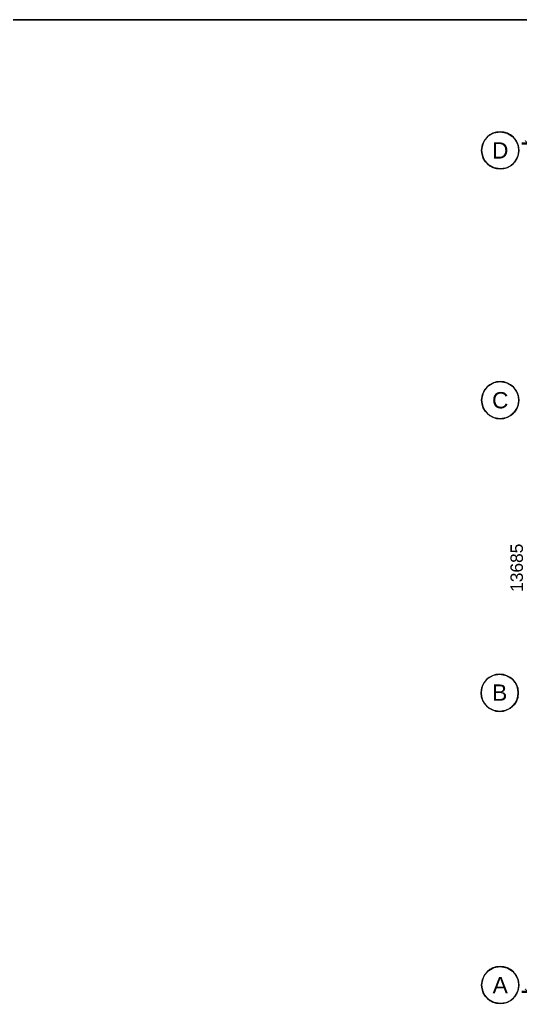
# Model space of a CAD drawing. Header units: millimetres. Extents: x -127141 to 682685, y -1234500 to 49778.
# Drawn here: x 286286 to 294355, y -278370 to -262500 of the extents above; entities that cross this region are included whole.
import ezdxf
from ezdxf.enums import TextEntityAlignment as Align

# ---------------------------------------------------------------- set-up
doc = ezdxf.new("R2010")
doc.units = ezdxf.units.MM
doc.header["$MEASUREMENT"] = 0
doc.set_wipeout_variables(frame=1)
for name, color, linetype, lineweight in [('-WALL', 4, 'Continuous', 35), ('A-DIM', 251, 'Continuous', 15), ('A-KY HIEU', 34, 'Continuous', 20)]:
    doc.layers.add(name, color=color, linetype=linetype, lineweight=lineweight)
doc.layers.add('LUOI GIONG', color=160, linetype='Continuous', plot=False)
doc.styles.add('A1-arial', font='arial.ttf', dxfattribs={"width": 0.8})
doc.styles.get("Standard").update_dxf_attribs({"font": 'arial.ttf'})
doc.dimstyles.new('DIM_LAYOUT A2-A3', dxfattribs={"dimscale": 0, "dimtxt": 2, "dimasz": 1, "dimexe": 1, "dimexo": 0, "dimgap": 0.8, "dimtad": 1, "dimdec": 0, "dimlfac": -1, "dimzin": 0, "dimdsep": 46, "dimtxsty": 'Standard', "dimblk": 'ARCHTICK', "dimcen": 1, "dimdle": 1, "dimclrd": 256, "dimclre": 256, "dimclrt": 7, "dimadec": 0, "dimazin": 0, "dimtfac": 1, "dimtdec": 0, "dimtix": 1, "dimtofl": 0, "dimtmove": 2, "dimatfit": 3, "dimldrblk": 'ARCHTICK', "dimfxl": 1, "dimtfill": 1, "dimtolj": 1, "dimtzin": 0, "dimarcsym": 0})

# ---------------------------------------------------------------- blocks, each defined once
blk = doc.blocks.new('_ArchTick')
at = {"color": 0, "linetype": 'ByBlock', "const_width": 0.15}
blk.add_lwpolyline([(-0.5, -0.5), (0.5, 0.5)], dxfattribs=at)
blk = doc.blocks.new('*D2480')
at = {"layer": 'A-DIM', "lineweight": -2, "transparency": 16777216}
for p, q in [((758, 17984), (758, 4099)), ((1977, 17884), (658, 17884)), ((1977, 4199), (658, 4199))]:
    blk.add_line(p, q, dxfattribs=at)
at = {"layer": 'Defpoints', "color": 0, "transparency": 16777216}
for p in [(1977, 17884, 0), (758, 4199), (1977, 4199, 0)]:
    blk.add_point(p, dxfattribs=at)
at = {"layer": 'A-DIM', "lineweight": -2, "transparency": 16777216, "xscale": 100, "yscale": 100, "zscale": 100}
for p, rotation in [((758, 17884), 90), ((758, 4199), 270)]:
    blk.add_blockref('_ArchTick', p, dxfattribs=dict(at, rotation=rotation))
at = {"layer": 'A-DIM', "color": 7, "transparency": 16777216, "insert": (575, 11041), "char_height": 200, "attachment_point": 5, "rotation": 90, "bg_fill": 3, "box_fill_scale": 1.25, "bg_fill_color": 256, "bg_fill_true_color": 13158600, "bg_fill_transparency": 0}
blk.add_mtext('\\A1;13685', dxfattribs=at)
blk = doc.blocks.new('Tag - Metric')
blk.add_lwpolyline([(0, 3.44), (-1.1, 3.26), (-2.06, 2.76), (-2.71, 2.12), (-3.13, 1.43), (-3.37, 0.73), (-3.44, 0), (-3.3, -0.99), (-2.83, -1.96), (-2.11, -2.72), (-1.16, -3.24), (0, -3.44), (1.28, -3.19), (2.29, -2.57), (2.96, -1.75), (3.33, -0.88), (3.44, 0), (3.34, 0.84), (3.08, 1.53), (2.65, 2.2), (1.84, 2.91), (1.07, 3.27), (0, 3.44)], close=True)
blk.add_circle((0, 0), 3.44)
at = {"style": 'A1-arial', "flags": 8}
blk.add_attdef('1', text='', height=3, dxfattribs=at).set_placement((0, 0), align=Align.MIDDLE_CENTER)
blk = doc.blocks.new('A$Cf815a292')
at = {"layer": 'A-DIM'}
dim = blk.add_linear_dim(base=(757.6, 4198.7), p1=(1976.6, 17883.6, 0), p2=(1976.8, 4198.7, 0), angle=90, dimstyle='DIM_LAYOUT A2-A3', override={"dimscale": 100}, dxfattribs=at)
dim.commit()
dim.dimension.update_dxf_attribs({"geometry": '*D2480', "text_midpoint": (575.4, 11041.1)})
at = {"layer": 'A-KY HIEU'}
ref = blk.add_blockref('Tag - Metric', (308, 17775.4, 0), dxfattribs=dict(at, xscale=-87.13796474971016, yscale=87.13796474971016, zscale=87.13796474971016, rotation=180))
ref.add_attrib('DETAIL#', 'D', dxfattribs={"layer": '0', "height": 262.5, "style": 'A1-arial'}).set_placement((308, 17774.3, 0), align=Align.MIDDLE_CENTER)
ref = blk.add_blockref('Tag - Metric', (308, 13745.4, 0), dxfattribs=dict(at, xscale=-87.13796474971016, yscale=87.13796474971016, zscale=87.13796474971016, rotation=180))
ref.add_attrib('DETAIL#', 'C', dxfattribs={"layer": '0', "height": 262.5, "style": 'A1-arial'}).set_placement((308, 13744.3, 0), align=Align.MIDDLE_CENTER)
ref = blk.add_blockref('Tag - Metric', (300, 9023.6, 0), dxfattribs=dict(at, xscale=-87.13796474971016, yscale=87.13796474971016, zscale=87.13796474971016, rotation=180))
ref.add_attrib('DETAIL#', 'B', dxfattribs={"layer": '0', "height": 262.5, "style": 'A1-arial'}).set_placement((300, 9027.2, 0), align=Align.MIDDLE_CENTER)
ref = blk.add_blockref('Tag - Metric', (308.2, 4308.7, 0), dxfattribs=dict(at, xscale=-87.13796474971016, yscale=87.13796474971016, zscale=87.13796474971016, rotation=180))
ref.add_attrib('DETAIL#', 'A', dxfattribs={"layer": '0', "height": 262.5, "style": 'A1-arial'}).set_placement((308.2, 4308.7, 0), align=Align.MIDDLE_CENTER)

msp = doc.modelspace()

# ---------------------------------------------------------------- linework, layer by layer
at = {"layer": 'LUOI GIONG'}
msp.add_lwpolyline([(270697.5, -262500), (295697.5, -262500), (295697.5, -287500), (270697.5, -287500)], close=True, dxfattribs=at)

# ---------------------------------------------------------------- next in the draw order: block references
at = {"layer": '-WALL'}
msp.add_blockref('A$Cf815a292', (293723.6, -282383.6), dxfattribs=at)

doc.saveas('drawing.dxf')
